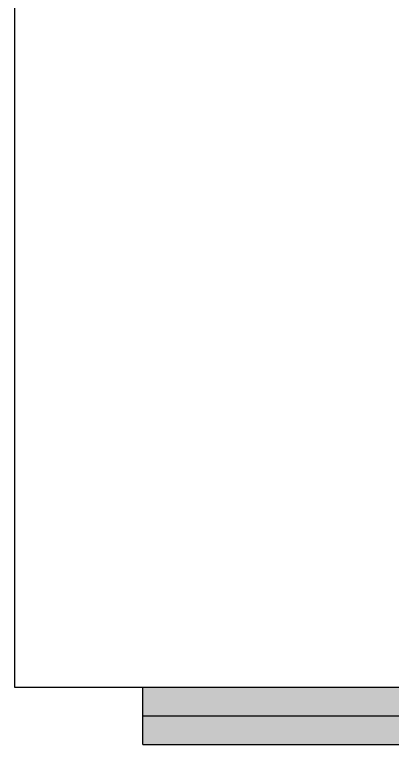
# Model space of a CAD drawing. Extents: x 2558 to 85222, y -662 to 28852.
# Drawn here: x 45695 to 46357, y 5216 to 6494 of the extents above; entities that cross this region are included whole.
import ezdxf

# ---------------------------------------------------------------- set-up
doc = ezdxf.new("R2010")
doc.units = 0
doc.header["$MEASUREMENT"] = 0
doc.layers.get('0').update_dxf_attribs({"linetype": 'CONTINUOUS'})
doc.layers.add('DIMENSION', color=2, linetype='CONTINUOUS')
doc.layers.add('TABLE', color=7, linetype='CONTINUOUS')

# ---------------------------------------------------------------- blocks, each defined once
blk = doc.blocks.new('RCSTD3_DETAIL_OUTLINE')
blk.add_line((225, -100), (225, 0))
at = {"layer": 'DIMENSION', "linetype": 'CONTINUOUS'}
blk.add_line((225, -100), (18867.620283, -100), dxfattribs=at)
blk.add_solid([(225, 0), (225, -100), (18767.620283, 0), (18867.620283, -100)], dxfattribs=at)
at = {"layer": 'TABLE'}
for p, q in [((0, 16654.569692), (0, 0)), ((0, 0), (18767.620283, 0))]:
    blk.add_line(p, q, dxfattribs=at)
at = {"layer": 'TABLE', "color": 2}
blk.add_line((225, -50), (18817.620283, -50), dxfattribs=at)

msp = doc.modelspace()

# ---------------------------------------------------------------- block references
msp.add_blockref('RCSTD3_DETAIL_OUTLINE', (45694.560475, 5315.59351))

doc.saveas('drawing.dxf')
